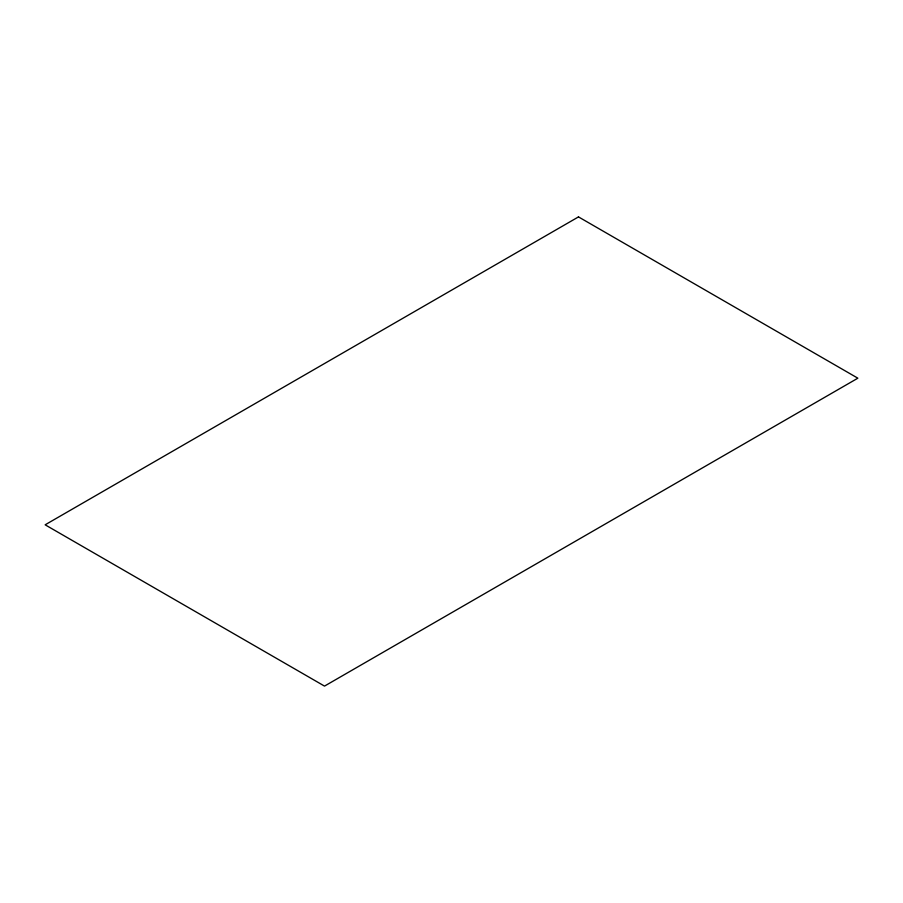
<?xml version="1.0" encoding="UTF-8"?>
<svg xmlns="http://www.w3.org/2000/svg" width="903" height="903" viewBox="0 0 903 903"><rect width="100%" height="100%" fill="white"/><g stroke="black" fill="none" stroke-linecap="round" stroke-linejoin="round"><path stroke-width="1.35" d="M578.484 216.901L45.15 524.812L324.516 686.099L857.85 378.188L578.484 216.901"/></g></svg>
